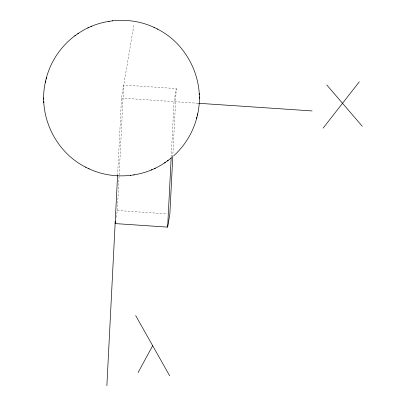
<?xml version="1.0" encoding="UTF-8"?>
<svg xmlns="http://www.w3.org/2000/svg" width="406" height="406" viewBox="0 0 406 406"><rect width="100%" height="100%" fill="white"/><g stroke="black" fill="none" stroke-linecap="round" stroke-linejoin="round"><path stroke-width="0.3" stroke-dasharray="2.03 1.52" d="M117.583 175.382L121.516 98.1L133.853 25.152M116.182 217.357L117.339 210.516L123.723 85.032L176.24 88.569L172.804 156.041M171.205 157.122L174.027 101.637L176.24 88.569M121.516 98.1L197.874 103.241M117.339 210.516L167.323 213.881"/><path stroke-width="0.61" d="M85.935 167.282C54.957 152.022 37.418 114.512 45.639 80.956M157.092 28.912C188.069 44.178 205.614 81.687 197.387 115.238M106.879 385.7L117.583 175.382M115.553 221.092L115.131 223.579L167.642 227.116L171.205 157.122M172.804 156.041L169.855 214.048L167.642 227.116M46.137 78.911C50.471 61.504 61.139 45.761 75.673 35.251M173.702 155.823C184.969 145.607 193.226 132.057 196.89 117.283M45.31 82.352L46.467 77.521M196.56 118.679L197.717 113.842M138.065 372.606L152.676 345.699M323.115 128.093L359.32 81.809M167.353 160.943L171.027 158.137M77.708 33.82C100.769 17.722 132.716 15.864 157.513 29.125M85.514 167.074C110.31 180.33 142.262 178.478 165.323 162.38M74.795 35.875L78.546 33.226M164.481 162.968L168.231 160.324M87.772 27.984L88.569 27.633M154.463 168.566L155.254 168.211M91.03 26.527L91.771 26.202M151.26 169.997L152.001 169.667M108.757 21.345L109.255 21.279M133.777 174.915L134.269 174.854M112.295 20.848L112.721 20.792M130.306 175.402L130.732 175.346M198.504 103.281L312.092 110.929M153.945 27.375L154.305 27.552M88.726 168.642L89.087 168.825M326.744 84.93L362.299 126.302M135.67 315.574L169.683 375.829M199.189 93.41L199.229 94.816M199.29 96.943L199.331 98.359M43.701 97.836L43.741 99.257M43.797 101.378L43.838 102.784"/></g></svg>
